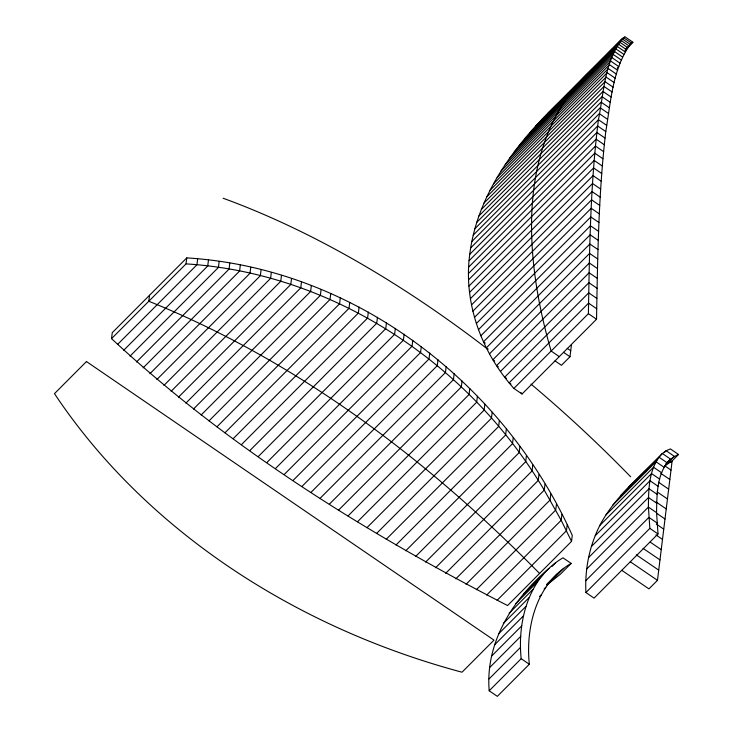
<?xml version="1.0" encoding="UTF-8"?>
<svg xmlns="http://www.w3.org/2000/svg" width="733" height="733" viewBox="0 0 733 733"><rect width="100%" height="100%" fill="white"/><g stroke="black" fill="none" stroke-linecap="round" stroke-linejoin="round"><path stroke-width="1.1" d="M656.557 512.669C656.86 492.53 656.667 463.778 678.529 454.478L670.374 448.908L666.15 450.731L662.33 453.489C638.003 478.906 608.363 501.867 595.214 535.713C587.976 553.69 584.943 573.215 585.914 592.548L594.06 598.119L658.014 533.954L656.557 512.669L648.403 507.099C648.558 488.792 648.723 467.489 662.33 453.489L670.475 459.06L665.83 463.723M632.9 42.221L630.279 44.392L622.134 38.822L547.624 113.578C509.536 151.923 476.597 199.504 469.743 254.333C463.219 302.848 481.608 352.353 513.879 388.426L588.388 313.669C589.561 248.954 590.285 184.02 598.44 119.717C604.047 91.836 604.441 58.548 624.745 36.65L632.9 42.221L625.258 50.018M513.879 388.426L522.033 393.997L596.534 319.24C597.642 256.623 598.44 193.833 605.788 131.573C610.772 102.134 612.339 69.415 630.279 44.392M571.154 563.402C536.565 583.431 525.451 626.797 529.318 664.263L497.34 696.35L489.195 690.779L521.172 658.692C517.306 621.227 528.42 577.861 562.999 557.831L571.154 563.402L560.498 574.104L546.845 585.016M489.195 690.779C485.072 642.016 513.228 598.888 548.962 568.423M111.535 338.637L112.268 332.663L186.768 257.906C354.607 268.104 504.46 383.973 572.271 535.411L571.538 541.375L507.584 605.54C365.877 532.781 228.513 447.496 111.535 338.637L186.035 263.88L186.768 257.906M149.523 295.28L148.79 301.254C297.479 361.012 427.815 459.793 539.561 573.463M197.663 258.831L196.93 264.805L117.537 344.464M208.465 260.013L207.732 265.987L123.703 350.292M219.167 261.461L218.434 267.426L130.034 356.137M229.786 263.156L229.053 269.121L136.512 361.974M240.314 265.099L239.581 271.073L143.146 367.829M250.741 267.298L250.008 273.262L149.926 373.693M261.085 269.735L260.352 275.709L156.853 379.557M271.329 272.419L270.596 278.384L163.917 385.43M281.481 275.342L280.748 281.307L171.11 391.321M291.532 278.503L290.799 284.468L178.44 397.213M301.492 281.893L300.759 287.867L185.898 403.113M311.351 285.522L310.618 291.496L193.485 409.032M321.109 289.388L320.376 295.353L201.19 414.951M330.757 293.475L330.024 299.449L209.006 420.879M340.314 297.79L339.581 303.764L216.95 426.817M349.76 302.335L349.027 308.3L224.994 432.754M359.106 307.09L358.373 313.064L233.158 438.701M368.332 312.075L367.599 318.049L241.423 444.656M377.458 317.279L376.725 323.253L249.797 450.612M386.465 322.703L385.732 328.677L258.263 456.567M395.353 328.338L394.62 334.312L266.839 462.532M404.13 334.184L403.397 340.158L275.507 468.488M412.789 340.249L412.056 346.223L284.267 474.443M421.319 346.526L420.586 352.5L293.118 480.39M429.73 353.013L428.988 358.978L302.069 486.336M438.004 359.701L437.271 365.675L311.094 492.274M446.159 366.601L445.426 372.566L320.211 498.202M454.176 373.702L453.443 379.667L329.41 504.121M462.056 381.004L461.323 386.978L338.692 510.021M469.807 388.508L469.074 394.482L348.056 515.913M477.412 396.214L476.679 402.188L357.493 521.777M484.87 404.13L484.137 410.095L367.004 527.632M492.182 412.23L491.449 418.204L376.588 533.45M499.347 420.54L498.614 426.514L386.254 539.25M506.356 429.043L505.623 435.008L395.985 545.022M513.21 437.738L512.477 443.712L405.789 550.758M519.899 446.635L519.166 452.6L415.666 556.457M526.422 455.724L525.689 461.689L425.607 562.119M532.79 465.006L532.048 470.971L435.622 567.736M538.975 474.48L538.242 480.454L445.701 573.307M544.986 484.147L544.253 490.12L561.194 520.293L571.538 541.375M550.822 494.015L550.089 499.988L466.06 584.293M555.018 360.893L561.46 365.3L569.981 356.742L571.456 344.73M556.466 504.075L555.733 510.04L476.349 589.708M561.927 514.328L561.194 520.293L486.694 595.049M567.195 524.764L566.462 530.738L497.102 600.336M621.776 570.311L648.943 588.883L657.474 580.325L672.134 460.892L664.785 465.84L671.007 470.091M541.43 119.955L623.444 37.603L631.589 43.174L625.991 48.799M565.592 96.005L568.79 92.798M573.591 87.978L577.586 83.974M582.387 79.164L586.382 75.151M591.174 70.341L595.169 66.327M599.173 62.314L603.965 57.504M607.959 53.491L612.761 48.68M615.958 45.473L622.354 39.06M535.493 126.333L619.513 42.028L627.668 47.599M529.812 132.71L618.212 44.007L626.367 49.578L624.763 51.182M524.379 139.096L616.92 46.243L625.075 51.814M519.211 145.482L615.638 48.717L623.792 54.288M514.291 151.868L614.373 51.438L622.528 57.009M509.627 158.255L613.127 54.407L621.272 59.978M505.211 164.65L611.899 57.605L620.045 63.175M501.051 171.046L610.69 61.041L618.835 66.611L617.232 68.224M497.148 177.45L609.499 64.706L617.653 70.276M493.483 183.855L608.344 68.6L616.499 74.17M490.075 190.259L607.208 72.732L615.363 78.303M486.923 196.673L606.109 77.075L614.254 82.646M484.018 203.078L605.037 81.647L613.182 87.218M481.352 209.491L603.992 86.448L612.137 92.019M478.951 215.905L602.975 91.46L611.13 97.031M476.789 222.319L602.004 96.683L610.149 102.254M474.883 228.733L601.06 102.125L609.205 107.696M473.225 235.137L600.144 107.778L608.298 113.349M471.814 241.542L599.273 113.642L607.428 119.222M470.65 247.946L598.44 119.717L606.585 125.288M469.743 254.333L597.633 126.003L605.788 131.573M469.083 260.71L596.873 132.49L605.018 138.061M468.671 267.078L596.14 139.178L604.294 144.749M468.515 273.436L595.443 146.078L603.598 151.649M468.616 279.777L594.793 153.17L602.938 158.74M468.955 286.099L594.17 160.463L602.324 166.034M469.56 292.403L593.583 167.949L601.738 173.519M470.403 298.688L593.034 175.636L601.188 181.207M471.502 304.946L592.521 183.516L600.675 189.087M472.858 311.177L592.044 191.588L600.199 197.159M474.471 317.38L591.604 199.852L599.75 205.423M476.331 323.555L591.192 208.309L599.337 213.88M478.447 329.694L590.807 216.95L598.962 222.52M480.83 335.796L590.459 225.782L598.614 231.353M489.488 353.837L589.57 253.407L597.725 258.978M500.502 371.411L588.901 282.709L597.056 288.28M455.853 578.823L544.253 490.12C469.432 363.989 333.744 273.143 186.035 263.88M620.375 495.875L658.94 457.172L667.094 462.743M644.893 472.052L647.257 469.688M655.128 461.79L657.492 459.417M664.574 452.307L666.15 450.731L674.296 456.302L664.785 465.84M523.655 594.106L542.933 574.754M612.641 505.257L655.998 461.753L664.153 467.324M551.83 566.618L555.651 562.779M515.922 603.488L537.601 581.736M605.87 515.042L653.524 467.233L661.67 472.803M509.151 613.274L532.973 589.369M600.052 525.204L651.518 473.564L659.663 479.135M503.333 623.435L529.061 597.615M546.8 584.338L557.107 573.994M595.214 535.713L649.997 480.747L658.142 486.318M547.075 584.357L551.088 580.325M550.034 582.176L563.805 568.35M498.495 633.944L525.882 606.466M544.152 588.92L545.755 587.307M670.713 462.321L678.529 454.478M539.534 596.534L541.128 594.939M591.357 546.552L648.962 488.746L657.116 494.317M494.638 644.783L523.444 615.876M588.498 557.676L648.43 497.542L656.585 503.113M491.779 655.907L521.749 625.845M586.629 569.074L648.403 507.099L649.859 528.383L585.914 592.548M489.919 667.305L520.797 636.317M585.768 580.71L648.879 517.388L657.034 522.959M489.058 678.941L520.604 647.276M547.624 113.578L558.564 102.941M592.777 68.737C514.337 139.435 524.297 258.951 551.134 351.043L559.279 356.623M629.024 486.904L637.004 479.794M532.314 585.136L539.488 578.731M620.824 40.297L628.969 45.867M598.293 240.378L590.138 234.807L483.459 341.853L485.264 343.09M597.991 249.586L589.845 244.016L486.345 347.863L488.16 349.11M597.477 268.562L589.332 262.991L492.897 359.747L494.711 360.984M597.258 278.329L589.103 272.758L496.571 365.611L498.376 366.848M596.864 298.413L588.718 292.843L504.698 377.156L506.503 378.393M596.699 308.73L588.544 303.16L509.151 382.828L510.965 384.065M588.388 313.669L596.534 319.24M567.278 348.404L570.723 350.75M563.549 352.344L569.981 356.742M660.809 473.344L669.852 479.519M658.527 482.222L668.661 489.158M657.098 491.88L667.461 498.962M656.026 501.949L666.242 508.922M656.686 513.311L665.005 519.001M656.337 524.095L663.75 529.162M649.859 528.383L658.014 533.954M655.953 534.916L662.495 539.396M650.198 542.108L661.239 549.649M643.079 548.366L659.975 559.911M636.281 554.817L658.72 570.146M630.298 561.762L657.474 580.325M521.172 658.692L529.318 664.263M520.677 392.393L522.033 393.997M223.125 198.24A675.093 330.189 44.9 0 1 487.692 349.192M531.022 384.101A675.093 330.189 44.9 0 1 630.673 476.798M86.448 361.561L54.471 393.648A675.093 550.291 7 0 0 462.019 672.207L493.996 640.129L86.448 361.561"/></g></svg>
